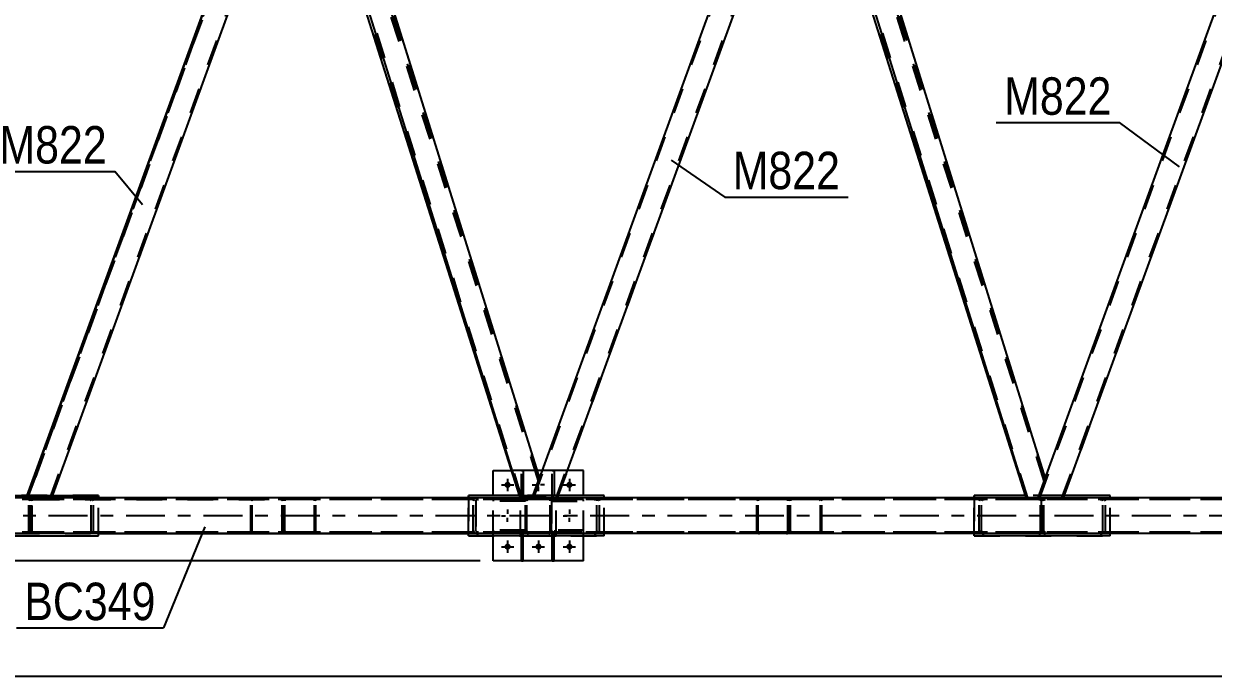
# Model space of a CAD drawing. Header units: millimetres. Extents: x -857 to 332, y -866 to -25.
# Drawn here: x -20.5 to 70.5, y -126.4 to -76.4 of the extents above; entities that cross this region are included whole.
import ezdxf

# ---------------------------------------------------------------- set-up
doc = ezdxf.new("R2010")
doc.units = ezdxf.units.MM
doc.linetypes.add('DXK_LINE_DOT2', pattern=[3.9198, 1.9599, -1.9599])
doc.linetypes.add('DXK_LINE_DOT3', pattern=[5.9187, 2.979, -0.9799, 0.9799, -0.9799])
doc.styles.add('Arial Narrow', font='ARIALN.TTF', dxfattribs={"height": 0.2})

# ---------------------------------------------------------------- blocks, each defined once
blk = doc.blocks.new('Part-570388934-10797 - 10703')
at = {"color": 7, "linetype": 'DXK_LINE_DOT2'}
for p, q in [((18.093, -112.73), (18.01, -112.746)), ((18.01, -112.746), (18.093, -112.73)), ((19.657, -112.73), (18.093, -112.73)), ((19.74, -112.746), (19.657, -112.73)), ((19.657, -112.73), (19.74, -112.746)), ((17.892, -112.864), (17.875, -112.948)), ((17.875, -112.948), (17.892, -112.864)), ((17.875, -115.239), (17.875, -112.948)), ((17.992, -112.906), (17.984, -112.948)), ((17.984, -115.239), (17.984, -112.948)), ((18.016, -112.871), (17.992, -112.906)), ((18.051, -112.847), (18.016, -112.871)), ((18.093, -112.839), (18.051, -112.847)), ((19.657, -112.839), (18.093, -112.839)), ((19.699, -112.847), (19.657, -112.839)), ((19.734, -112.871), (19.699, -112.847)), ((19.758, -112.906), (19.734, -112.871)), ((19.766, -112.948), (19.758, -112.906)), ((19.766, -115.239), (19.766, -112.948)), ((19.875, -112.948), (19.858, -112.864)), ((19.858, -112.864), (19.875, -112.948)), ((19.875, -115.239), (19.875, -112.948)), ((17.875, -115.239), (17.892, -115.322)), ((17.892, -115.322), (17.875, -115.239)), ((17.984, -115.239), (17.992, -115.281)), ((17.992, -115.281), (18.016, -115.316)), ((18.01, -115.44), (18.093, -115.457)), ((18.093, -115.457), (18.01, -115.44)), ((18.016, -115.316), (18.051, -115.34)), ((18.051, -115.34), (18.093, -115.348)), ((19.657, -115.348), (18.093, -115.348)), ((19.657, -115.457), (18.093, -115.457)), ((19.657, -115.348), (19.699, -115.34)), ((19.657, -115.457), (19.74, -115.44)), ((19.74, -115.44), (19.657, -115.457)), ((19.699, -115.34), (19.734, -115.316)), ((19.734, -115.316), (19.758, -115.281)), ((19.758, -115.281), (19.766, -115.239)), ((19.858, -115.322), (19.875, -115.239)), ((19.875, -115.239), (19.858, -115.322))]:
    blk.add_line(p, q, dxfattribs=at)
for centre, start, end in [((18.093, -112.948), 112.50003, 157.50003), ((18.093, -112.948), 112.50003, 157.50003), ((19.657, -112.948), 22.50003, 67.50003), ((19.657, -112.948), 22.50003, 67.50003), ((18.093, -115.239), 202.50003, 247.50003), ((18.093, -115.239), 202.50003, 247.50003), ((19.657, -115.239), 292.50003, 337.50003), ((19.657, -115.239), 292.50003, 337.50003)]:
    blk.add_arc(centre, 0.218, start, end, dxfattribs=at)
blk = doc.blocks.new('Part-570388934-11658 - 10703')
at = {"color": 7, "linetype": 'DXK_LINE_DOT2'}
for p, q in [((20.072, -115.35), (19.927, -115.35)), ((19.927, -115.639), (19.927, -115.35)), ((20.072, -115.639), (20.072, -115.35)), ((19.927, -115.622), (20.072, -115.622))]:
    blk.add_line(p, q, dxfattribs=at)
at = {"color": 2, "linetype": 'Continuous'}
for p, q in [((19.927, -117.548), (19.927, -115.639)), ((20.072, -117.548), (20.072, -115.639)), ((19.927, -117.548), (20.072, -117.548))]:
    blk.add_line(p, q, dxfattribs=at)
blk = doc.blocks.new('Part-570388934-10726 - 10703')
at = {"color": 7, "linetype": 'DXK_LINE_DOT2'}
for p, q in [((17.87, -115.202), (15.415, -115.202)), ((15.415, -115.202), (15.415, -115.348)), ((17.87, -115.348), (15.415, -115.348)), ((17.597, -115.348), (17.597, -115.202)), ((17.87, -115.348), (17.87, -115.202))]:
    blk.add_line(p, q, dxfattribs=at)
blk = doc.blocks.new('Part-570388934-10809 - 10703')
at = {"color": 7, "linetype": 'DXK_LINE_DOT2'}
for p, q in [((57.416, -112.862), (57.46, -112.791)), ((57.46, -112.791), (57.524, -112.744)), ((57.524, -112.744), (57.533, -112.742)), ((57.667, -112.728), (57.533, -112.742)), ((57.533, -115.44), (57.533, -112.742)), ((76.552, -112.728), (57.667, -112.728)), ((61.835, -112.728), (61.987, -112.744)), ((74.327, -112.791), (74.284, -112.862)), ((74.391, -112.744), (74.327, -112.791)), ((74.467, -112.728), (74.391, -112.744)), ((76.628, -112.744), (76.552, -112.728)), ((76.692, -112.791), (76.628, -112.744)), ((76.735, -112.862), (76.692, -112.791)), ((57.401, -112.946), (57.416, -112.862)), ((57.401, -115.237), (57.401, -112.946)), ((57.508, -112.904), (57.501, -112.946)), ((57.501, -115.237), (57.501, -112.946)), ((57.526, -112.869), (57.508, -112.904)), ((57.591, -112.845), (57.526, -112.869)), ((57.526, -115.314), (57.526, -112.869)), ((57.667, -112.837), (57.591, -112.845)), ((76.552, -112.837), (57.667, -112.837)), ((61.911, -112.845), (61.835, -112.837)), ((62.034, -112.946), (62.019, -112.904)), ((62.034, -115.237), (62.034, -112.946)), ((62.202, -112.862), (62.232, -112.946)), ((62.232, -115.237), (62.232, -112.946)), ((74.284, -112.862), (74.269, -112.946)), ((74.269, -115.237), (74.269, -112.946)), ((74.368, -112.946), (74.376, -112.904)), ((74.368, -115.237), (74.368, -112.946)), ((74.376, -112.904), (74.397, -112.869)), ((74.397, -112.869), (74.429, -112.845)), ((74.429, -112.845), (74.467, -112.837)), ((76.552, -112.837), (76.59, -112.845)), ((76.59, -112.845), (76.622, -112.869)), ((76.622, -112.869), (76.643, -112.904)), ((76.643, -112.904), (76.651, -112.946)), ((76.651, -115.237), (76.651, -112.946)), ((76.75, -112.946), (76.735, -112.862)), ((76.75, -115.237), (76.75, -112.946)), ((57.416, -115.32), (57.401, -115.237)), ((57.46, -115.391), (57.416, -115.32)), ((57.524, -115.438), (57.46, -115.391)), ((57.501, -115.237), (57.508, -115.278)), ((57.508, -115.278), (57.526, -115.314)), ((57.533, -115.44), (57.524, -115.438)), ((57.526, -115.314), (57.591, -115.337)), ((57.667, -115.455), (57.533, -115.44)), ((57.591, -115.337), (57.667, -115.346)), ((76.552, -115.346), (57.667, -115.346)), ((76.552, -115.455), (57.667, -115.455)), ((61.835, -115.346), (61.911, -115.337)), ((61.987, -115.438), (61.835, -115.455)), ((62.019, -115.278), (62.034, -115.237)), ((62.232, -115.237), (62.202, -115.32)), ((74.269, -115.237), (74.284, -115.32)), ((74.284, -115.32), (74.327, -115.391)), ((74.327, -115.391), (74.391, -115.438)), ((74.376, -115.278), (74.368, -115.237)), ((74.397, -115.314), (74.376, -115.278)), ((74.391, -115.438), (74.467, -115.455)), ((74.429, -115.337), (74.397, -115.314)), ((74.467, -115.346), (74.429, -115.337)), ((76.59, -115.337), (76.552, -115.346)), ((76.552, -115.455), (76.628, -115.438)), ((76.622, -115.314), (76.59, -115.337)), ((76.643, -115.278), (76.622, -115.314)), ((76.628, -115.438), (76.692, -115.391)), ((76.651, -115.237), (76.643, -115.278)), ((76.692, -115.391), (76.735, -115.32)), ((76.735, -115.32), (76.75, -115.237))]:
    blk.add_line(p, q, dxfattribs=at)
for centre, radius, start, end in [((61.926, -113.11), 0.371, 41.93608, 80.48179), ((61.881, -113.028), 0.186, 41.93608, 80.48179), ((61.881, -115.154), 0.186, 279.5183, 318.06401), ((61.926, -115.072), 0.371, 279.5183, 318.06401)]:
    blk.add_arc(centre, radius, start, end, dxfattribs=at)
blk = doc.blocks.new('Part-570388934-10730 - 10703')
at = {"color": 7, "linetype": 'DXK_LINE_DOT2'}
for p, q in [((18.515, -112.728), (38.202, -58.637)), ((20.217, -112.728), (39.905, -58.637)), ((20.333, -112.728), (40.021, -58.637)), ((38.02, -58.819), (38.086, -58.637)), ((40.021, -58.637), (38.086, -58.637)), ((38.086, -58.637), (38.104, -58.637)), ((18.398, -112.728), (18.936, -111.25)), ((18.398, -112.728), (20.333, -112.728))]:
    blk.add_line(p, q, dxfattribs=at)
at = {"color": 2, "linetype": 'Continuous'}
blk.add_line((18.936, -111.25), (38.02, -58.819), dxfattribs=at)
blk = doc.blocks.new('Part-570388934-10764 - 10703')
at = {"color": 7, "linetype": 'DXK_LINE_DOT2'}
for p, q in [((19.875, -115.455), (19.875, -112.728)), ((19.875, -112.728), (37.854, -112.728)), ((23.138, -112.728), (23.29, -112.744)), ((35.629, -112.791), (35.586, -112.862)), ((35.694, -112.744), (35.629, -112.791)), ((35.77, -112.728), (35.694, -112.744)), ((37.93, -112.744), (37.854, -112.728)), ((37.995, -112.791), (37.93, -112.744)), ((38.038, -112.862), (37.995, -112.791)), ((37.854, -112.837), (19.875, -112.837)), ((23.214, -112.845), (23.138, -112.837)), ((23.336, -112.946), (23.321, -112.904)), ((23.336, -115.237), (23.336, -112.946)), ((23.505, -112.862), (23.535, -112.946)), ((23.535, -115.237), (23.535, -112.946)), ((35.586, -112.862), (35.571, -112.946)), ((35.571, -115.237), (35.571, -112.946)), ((35.671, -112.946), (35.678, -112.904)), ((35.671, -115.237), (35.671, -112.946)), ((35.678, -112.904), (35.7, -112.869)), ((35.7, -112.869), (35.732, -112.845)), ((35.732, -112.845), (35.77, -112.837)), ((37.854, -112.837), (37.892, -112.845)), ((37.892, -112.845), (37.924, -112.869)), ((37.924, -112.869), (37.946, -112.904)), ((37.946, -112.904), (37.953, -112.946)), ((37.953, -115.237), (37.953, -112.946)), ((38.053, -112.946), (38.038, -112.862)), ((38.053, -115.237), (38.053, -112.946)), ((37.854, -115.346), (19.875, -115.346)), ((37.854, -115.455), (19.875, -115.455)), ((23.138, -115.346), (23.214, -115.337)), ((23.29, -115.438), (23.138, -115.455)), ((23.321, -115.278), (23.336, -115.237)), ((23.535, -115.237), (23.505, -115.32)), ((35.571, -115.237), (35.586, -115.32)), ((35.586, -115.32), (35.629, -115.391)), ((35.629, -115.391), (35.694, -115.438)), ((35.678, -115.278), (35.671, -115.237)), ((35.7, -115.314), (35.678, -115.278)), ((35.694, -115.438), (35.77, -115.455)), ((35.732, -115.337), (35.7, -115.314)), ((35.77, -115.346), (35.732, -115.337)), ((37.892, -115.337), (37.854, -115.346)), ((37.854, -115.455), (37.93, -115.438)), ((37.924, -115.314), (37.892, -115.337)), ((37.946, -115.278), (37.924, -115.314)), ((37.93, -115.438), (37.995, -115.391)), ((37.953, -115.237), (37.946, -115.278)), ((37.995, -115.391), (38.038, -115.32)), ((38.038, -115.32), (38.053, -115.237))]:
    blk.add_line(p, q, dxfattribs=at)
for centre, radius, start, end in [((23.228, -113.11), 0.371, 41.93608, 80.48179), ((23.183, -113.028), 0.186, 41.93608, 80.48179), ((23.183, -115.154), 0.186, 279.5183, 318.06401), ((23.228, -115.072), 0.371, 279.5183, 318.06401)]:
    blk.add_arc(centre, radius, start, end, dxfattribs=at)
blk = doc.blocks.new('Part-570388934-10767 - 10703')
at = {"color": 7, "linetype": 'DXK_LINE_DOT2'}
for p, q in [((57.136, -112.728), (19.875, -112.728)), ((19.875, -112.728), (19.875, -115.455)), ((23.29, -112.744), (23.138, -112.728)), ((52.815, -112.744), (52.967, -112.728)), ((57.136, -112.728), (57.288, -112.744)), ((57.136, -112.837), (19.875, -112.837)), ((23.138, -112.837), (23.214, -112.845)), ((23.322, -112.904), (23.337, -112.946)), ((23.337, -115.237), (23.337, -112.946)), ((23.535, -112.946), (23.505, -112.862)), ((23.535, -115.237), (23.535, -112.946)), ((52.57, -112.946), (52.601, -112.862)), ((52.57, -115.237), (52.57, -112.946)), ((52.784, -112.904), (52.769, -112.946)), ((52.769, -115.237), (52.769, -112.946)), ((52.967, -112.837), (52.891, -112.845)), ((57.212, -112.845), (57.136, -112.837)), ((57.335, -112.946), (57.319, -112.904)), ((57.335, -112.946), (57.335, -115.237)), ((57.503, -112.862), (57.533, -112.946)), ((57.533, -115.237), (57.533, -112.946)), ((57.136, -115.346), (19.875, -115.346)), ((57.136, -115.455), (19.875, -115.455)), ((23.214, -115.337), (23.138, -115.346)), ((23.138, -115.455), (23.29, -115.438)), ((23.337, -115.237), (23.322, -115.278)), ((23.505, -115.32), (23.535, -115.237)), ((52.601, -115.32), (52.57, -115.237)), ((52.769, -115.237), (52.784, -115.278)), ((52.967, -115.455), (52.815, -115.438)), ((52.891, -115.337), (52.967, -115.346)), ((57.136, -115.346), (57.212, -115.337)), ((57.288, -115.438), (57.136, -115.455)), ((57.319, -115.278), (57.335, -115.237)), ((57.518, -115.278), (57.503, -115.32)), ((57.533, -115.237), (57.518, -115.278))]:
    blk.add_line(p, q, dxfattribs=at)
for centre, radius, start, end in [((23.229, -113.11), 0.371, 41.93608, 80.48179), ((52.877, -113.11), 0.371, 99.5183, 138.06401), ((57.227, -113.11), 0.371, 41.93608, 80.48179), ((23.184, -113.028), 0.186, 41.93608, 80.48179), ((52.922, -113.028), 0.186, 99.5183, 138.06401), ((57.181, -113.028), 0.186, 41.93608, 80.48179), ((23.184, -115.154), 0.186, 279.5183, 318.06401), ((23.229, -115.072), 0.371, 279.5183, 318.06401), ((52.877, -115.072), 0.371, 221.93608, 260.48179), ((52.922, -115.154), 0.186, 221.93608, 260.48179), ((57.181, -115.154), 0.186, 279.5183, 318.06401), ((57.227, -115.072), 0.371, 279.5183, 318.06401)]:
    blk.add_arc(centre, radius, start, end, dxfattribs=at)
blk = doc.blocks.new('Part-570388934-10816 - 10703')
at = {"color": 7, "linetype": 'DXK_LINE_DOT2'}
for p, q in [((38.068, -112.862), (38.111, -112.791)), ((38.111, -112.791), (38.175, -112.744)), ((38.175, -112.744), (38.251, -112.728)), ((57.136, -112.728), (38.251, -112.728)), ((40.336, -112.728), (40.412, -112.744)), ((40.412, -112.744), (40.476, -112.791)), ((40.476, -112.791), (40.519, -112.862)), ((52.967, -112.728), (52.815, -112.744)), ((57.136, -112.728), (57.27, -112.742)), ((57.27, -115.44), (57.27, -112.742)), ((57.279, -112.744), (57.27, -112.742)), ((57.343, -112.791), (57.279, -112.744)), ((57.386, -112.862), (57.343, -112.791)), ((38.053, -112.946), (38.068, -112.862)), ((38.053, -115.237), (38.053, -112.946)), ((38.159, -112.904), (38.152, -112.946)), ((38.152, -115.237), (38.152, -112.946)), ((38.181, -112.869), (38.159, -112.904)), ((38.213, -112.845), (38.181, -112.869)), ((38.251, -112.837), (38.213, -112.845)), ((57.136, -112.837), (38.251, -112.837)), ((40.374, -112.845), (40.336, -112.837)), ((40.406, -112.869), (40.374, -112.845)), ((40.427, -112.904), (40.406, -112.869)), ((40.435, -112.946), (40.427, -112.904)), ((40.435, -115.237), (40.435, -112.946)), ((40.519, -112.862), (40.534, -112.946)), ((40.534, -115.237), (40.534, -112.946)), ((52.6, -112.862), (52.57, -112.946)), ((52.57, -115.237), (52.57, -112.946)), ((52.768, -112.946), (52.784, -112.904)), ((52.768, -115.237), (52.768, -112.946)), ((52.891, -112.845), (52.967, -112.837)), ((57.136, -112.837), (57.212, -112.845)), ((57.212, -112.845), (57.276, -112.869)), ((57.276, -115.314), (57.276, -112.869)), ((57.276, -112.869), (57.295, -112.904)), ((57.295, -112.904), (57.302, -112.946)), ((57.302, -115.237), (57.302, -112.946)), ((57.401, -112.946), (57.386, -112.862)), ((57.401, -115.237), (57.401, -112.946)), ((38.068, -115.32), (38.053, -115.237)), ((38.111, -115.391), (38.068, -115.32)), ((38.175, -115.438), (38.111, -115.391)), ((38.152, -115.237), (38.159, -115.278)), ((38.159, -115.278), (38.181, -115.314)), ((38.251, -115.455), (38.175, -115.438)), ((38.181, -115.314), (38.213, -115.337)), ((38.213, -115.337), (38.251, -115.346)), ((57.136, -115.346), (38.251, -115.346)), ((57.136, -115.455), (38.251, -115.455)), ((40.336, -115.346), (40.374, -115.337)), ((40.412, -115.438), (40.336, -115.455)), ((40.374, -115.337), (40.406, -115.314)), ((40.406, -115.314), (40.427, -115.278)), ((40.476, -115.391), (40.412, -115.438)), ((40.427, -115.278), (40.435, -115.237)), ((40.519, -115.32), (40.476, -115.391)), ((40.534, -115.237), (40.519, -115.32)), ((52.57, -115.237), (52.6, -115.32)), ((52.784, -115.278), (52.768, -115.237)), ((52.815, -115.438), (52.967, -115.455)), ((52.967, -115.346), (52.891, -115.337)), ((57.212, -115.337), (57.136, -115.346)), ((57.136, -115.455), (57.27, -115.44)), ((57.276, -115.314), (57.212, -115.337)), ((57.27, -115.44), (57.279, -115.438)), ((57.295, -115.278), (57.276, -115.314)), ((57.279, -115.438), (57.343, -115.391)), ((57.302, -115.237), (57.295, -115.278)), ((57.343, -115.391), (57.386, -115.32)), ((57.386, -115.32), (57.401, -115.237))]:
    blk.add_line(p, q, dxfattribs=at)
for centre, radius, start, end in [((52.876, -113.11), 0.371, 99.5183, 138.06401), ((52.922, -113.028), 0.186, 99.5183, 138.06401), ((52.876, -115.072), 0.371, 221.93608, 260.48179), ((52.922, -115.154), 0.186, 221.93608, 260.48179)]:
    blk.add_arc(centre, radius, start, end, dxfattribs=at)
blk = doc.blocks.new('Part-570388934-10854 - 10703')
at = {"color": 7, "linetype": 'DXK_LINE_DOT2'}
for p, q in [((18.515, -112.728), (38.533, -57.728)), ((20.218, -112.728), (40.236, -57.728)), ((39.649, -59.66), (40.352, -57.728)), ((18.399, -112.728), (18.937, -111.25)), ((18.399, -112.728), (20.334, -112.728))]:
    blk.add_line(p, q, dxfattribs=at)
at = {"color": 2, "linetype": 'Continuous'}
for p, q in [((18.937, -111.25), (38.417, -57.728)), ((40.352, -57.728), (38.417, -57.728)), ((20.334, -112.728), (39.649, -59.66))]:
    blk.add_line(p, q, dxfattribs=at)
blk = doc.blocks.new('Part-570388934-10881 - 10703')
at = {"color": 7, "linetype": 'DXK_LINE_DOT2'}
for p, q in [((57.667, -112.728), (57.515, -112.744)), ((95.27, -112.728), (57.667, -112.728)), ((61.988, -112.744), (61.836, -112.728)), ((91.513, -112.744), (91.665, -112.728)), ((95.27, -115.455), (95.27, -112.728)), ((57.3, -112.862), (57.27, -112.946)), ((57.27, -115.237), (57.27, -112.946)), ((57.469, -112.946), (57.484, -112.904)), ((57.469, -115.237), (57.469, -112.946)), ((57.591, -112.845), (57.667, -112.837)), ((95.27, -112.837), (57.667, -112.837)), ((61.836, -112.837), (61.912, -112.845)), ((62.019, -112.904), (62.034, -112.946)), ((62.034, -115.237), (62.034, -112.946)), ((62.233, -112.946), (62.203, -112.862)), ((62.233, -115.237), (62.233, -112.946)), ((91.268, -112.946), (91.298, -112.862)), ((91.268, -115.237), (91.268, -112.946)), ((91.481, -112.904), (91.466, -112.946)), ((91.466, -112.946), (91.466, -115.237)), ((91.665, -112.837), (91.589, -112.845)), ((57.27, -115.237), (57.3, -115.32)), ((57.484, -115.278), (57.469, -115.237)), ((57.515, -115.438), (57.667, -115.455)), ((57.667, -115.346), (57.591, -115.337)), ((95.27, -115.346), (57.667, -115.346)), ((95.27, -115.455), (57.667, -115.455)), ((61.912, -115.337), (61.836, -115.346)), ((61.836, -115.455), (61.988, -115.438)), ((62.034, -115.237), (62.019, -115.278)), ((62.203, -115.32), (62.233, -115.237)), ((91.298, -115.32), (91.268, -115.237)), ((91.466, -115.237), (91.481, -115.278)), ((91.665, -115.455), (91.513, -115.438)), ((91.589, -115.337), (91.665, -115.346))]:
    blk.add_line(p, q, dxfattribs=at)
for centre, radius, start, end in [((57.577, -113.11), 0.371, 99.5183, 138.06401), ((61.926, -113.11), 0.371, 41.93608, 80.48179), ((91.574, -113.11), 0.371, 99.5183, 138.06401), ((57.622, -113.028), 0.186, 99.5183, 138.06401), ((61.881, -113.028), 0.186, 41.93608, 80.48179), ((91.62, -113.028), 0.186, 99.5183, 138.06401), ((57.577, -115.072), 0.371, 221.93608, 260.48179), ((57.622, -115.154), 0.186, 221.93608, 260.48179), ((61.881, -115.154), 0.186, 279.5183, 318.06401), ((61.926, -115.072), 0.371, 279.5183, 318.06401), ((91.574, -115.072), 0.371, 221.93608, 260.48179), ((91.62, -115.154), 0.186, 221.93608, 260.48179)]:
    blk.add_arc(centre, radius, start, end, dxfattribs=at)
blk = doc.blocks.new('Part-570388934-10975 - 10703')
at = {"color": 7, "linetype": 'DXK_LINE_DOT2'}
for p, q in [((-19.728, -112.728), (-19.88, -112.744)), ((17.875, -112.728), (-19.728, -112.728)), ((-15.407, -112.744), (-15.559, -112.728)), ((14.118, -112.744), (14.27, -112.728)), ((17.875, -115.455), (17.875, -112.728)), ((-20.094, -112.862), (-20.125, -112.946)), ((-20.125, -115.237), (-20.125, -112.946)), ((-19.926, -112.946), (-19.911, -112.904)), ((-19.926, -115.237), (-19.926, -112.946)), ((-19.804, -112.845), (-19.728, -112.837)), ((17.875, -112.837), (-19.728, -112.837)), ((-15.559, -112.837), (-15.483, -112.845)), ((-15.376, -112.904), (-15.36, -112.946)), ((-15.36, -115.237), (-15.36, -112.946)), ((-15.162, -112.946), (-15.192, -112.862)), ((-15.162, -115.237), (-15.162, -112.946)), ((13.873, -112.946), (13.903, -112.862)), ((13.873, -115.237), (13.873, -112.946)), ((14.087, -112.904), (14.072, -112.946)), ((14.072, -112.946), (14.072, -115.237)), ((14.27, -112.837), (14.194, -112.845)), ((-20.125, -115.237), (-20.094, -115.32)), ((-19.911, -115.278), (-19.926, -115.237)), ((-19.88, -115.438), (-19.728, -115.455)), ((-19.728, -115.346), (-19.804, -115.337)), ((17.875, -115.346), (-19.728, -115.346)), ((17.875, -115.455), (-19.728, -115.455)), ((-15.483, -115.337), (-15.559, -115.346)), ((-15.559, -115.455), (-15.407, -115.438)), ((-15.36, -115.237), (-15.376, -115.278)), ((-15.192, -115.32), (-15.162, -115.237)), ((13.903, -115.32), (13.873, -115.237)), ((14.072, -115.237), (14.087, -115.278)), ((14.27, -115.455), (14.118, -115.438)), ((14.194, -115.337), (14.27, -115.346))]:
    blk.add_line(p, q, dxfattribs=at)
for centre, radius, start, end in [((-19.818, -113.111), 0.371, 99.5183, 138.06401), ((-15.468, -113.111), 0.371, 41.93608, 80.48179), ((14.18, -113.11), 0.371, 99.5183, 138.06401), ((-19.773, -113.028), 0.186, 99.5183, 138.06401), ((-15.514, -113.028), 0.186, 41.93608, 80.48179), ((14.225, -113.028), 0.186, 99.5183, 138.06401), ((-19.818, -115.072), 0.371, 221.93608, 260.48179), ((-19.773, -115.154), 0.186, 221.93608, 260.48179), ((-15.514, -115.154), 0.186, 279.5183, 318.06401), ((-15.468, -115.072), 0.371, 279.5183, 318.06401), ((14.18, -115.072), 0.371, 221.93608, 260.48179), ((14.225, -115.154), 0.186, 221.93608, 260.48179)]:
    blk.add_arc(centre, radius, start, end, dxfattribs=at)
blk = doc.blocks.new('Part-570388934-10978 - 10703')
at = {"color": 7, "linetype": 'DXK_LINE_DOT2'}
for p, q in [((-19.978, -112.862), (-19.935, -112.792)), ((-19.935, -112.792), (-19.871, -112.744)), ((-19.871, -112.744), (-19.862, -112.742)), ((-19.728, -112.728), (-19.862, -112.742)), ((-19.862, -115.44), (-19.862, -112.742)), ((-0.843, -112.728), (-19.728, -112.728)), ((-15.559, -112.728), (-15.407, -112.744)), ((-3.068, -112.792), (-3.111, -112.862)), ((-3.003, -112.744), (-3.068, -112.792)), ((-2.928, -112.728), (-3.003, -112.744)), ((-0.767, -112.744), (-0.843, -112.728)), ((-0.703, -112.792), (-0.767, -112.744)), ((-0.66, -112.862), (-0.703, -112.792)), ((-19.993, -112.946), (-19.978, -112.862)), ((-19.993, -115.237), (-19.993, -112.946)), ((-19.887, -112.904), (-19.894, -112.946)), ((-19.894, -115.237), (-19.894, -112.946)), ((-19.868, -112.869), (-19.887, -112.904)), ((-19.804, -112.845), (-19.868, -112.869)), ((-19.868, -115.314), (-19.868, -112.869)), ((-19.728, -112.837), (-19.804, -112.845)), ((-19.728, -112.837), (-0.843, -112.837)), ((-15.483, -112.845), (-15.559, -112.837)), ((-15.361, -112.946), (-15.376, -112.904)), ((-15.361, -115.237), (-15.361, -112.946)), ((-15.193, -112.862), (-15.162, -112.946)), ((-15.162, -115.237), (-15.162, -112.946)), ((-3.111, -112.862), (-3.126, -112.946)), ((-3.126, -115.237), (-3.126, -112.946)), ((-3.027, -112.946), (-3.019, -112.904)), ((-3.027, -115.237), (-3.027, -112.946)), ((-3.019, -112.904), (-2.998, -112.869)), ((-2.998, -112.869), (-2.966, -112.845)), ((-2.966, -112.845), (-2.928, -112.837)), ((-0.843, -112.837), (-0.805, -112.845)), ((-0.805, -112.845), (-0.773, -112.869)), ((-0.773, -112.869), (-0.751, -112.904)), ((-0.751, -112.904), (-0.744, -112.946)), ((-0.744, -115.237), (-0.744, -112.946)), ((-0.645, -112.946), (-0.66, -112.862)), ((-0.645, -115.237), (-0.645, -112.946)), ((-19.978, -115.32), (-19.993, -115.237)), ((-19.935, -115.391), (-19.978, -115.32)), ((-19.871, -115.438), (-19.935, -115.391)), ((-19.894, -115.237), (-19.887, -115.278)), ((-19.887, -115.278), (-19.868, -115.314)), ((-19.862, -115.44), (-19.871, -115.438)), ((-19.868, -115.314), (-19.804, -115.337)), ((-19.728, -115.455), (-19.862, -115.44)), ((-19.804, -115.337), (-19.728, -115.346)), ((-19.728, -115.346), (-0.843, -115.346)), ((-0.843, -115.455), (-19.728, -115.455)), ((-15.559, -115.346), (-15.483, -115.337)), ((-15.407, -115.438), (-15.559, -115.455)), ((-15.376, -115.278), (-15.361, -115.237)), ((-15.162, -115.237), (-15.193, -115.32)), ((-3.126, -115.237), (-3.111, -115.32)), ((-3.111, -115.32), (-3.068, -115.391)), ((-3.068, -115.391), (-3.003, -115.438)), ((-3.019, -115.278), (-3.027, -115.237)), ((-2.998, -115.314), (-3.019, -115.278)), ((-3.003, -115.438), (-2.928, -115.455)), ((-2.966, -115.337), (-2.998, -115.314)), ((-2.928, -115.346), (-2.966, -115.337)), ((-0.805, -115.337), (-0.843, -115.346)), ((-0.843, -115.455), (-0.767, -115.438)), ((-0.773, -115.314), (-0.805, -115.337)), ((-0.751, -115.278), (-0.773, -115.314)), ((-0.767, -115.438), (-0.703, -115.391)), ((-0.744, -115.237), (-0.751, -115.278)), ((-0.703, -115.391), (-0.66, -115.32)), ((-0.66, -115.32), (-0.645, -115.237))]:
    blk.add_line(p, q, dxfattribs=at)
for centre, radius, start, end in [((-15.469, -113.111), 0.371, 41.93608, 80.48179), ((-15.514, -113.028), 0.186, 41.93608, 80.48179), ((-15.514, -115.154), 0.186, 279.5183, 318.06401), ((-15.469, -115.072), 0.371, 279.5183, 318.06401)]:
    blk.add_arc(centre, radius, start, end, dxfattribs=at)
blk = doc.blocks.new('Part-570388934-10992 - 10703')
at = {"color": 2, "linetype": 'Continuous'}
blk.add_line((-20.233, -112.546), (-0.678, -58.819), dxfattribs=at)
at = {"color": 7, "linetype": 'DXK_LINE_DOT2'}
for p, q in [((-20.183, -112.728), (-0.495, -58.637)), ((-18.48, -112.728), (1.207, -58.637)), ((-18.364, -112.728), (1.323, -58.637)), ((-0.678, -58.819), (-0.611, -58.637)), ((1.323, -58.637), (-0.611, -58.637)), ((-0.611, -58.637), (-0.594, -58.637)), ((-20.299, -112.728), (-20.233, -112.546)), ((-20.299, -112.728), (-18.364, -112.728))]:
    blk.add_line(p, q, dxfattribs=at)
blk = doc.blocks.new('Part-570388934-10997 - 10703')
at = {"color": 2, "linetype": 'Continuous'}
for p, q in [((-0.28, -57.728), (-20.299, -112.728)), ((1.655, -57.728), (-0.28, -57.728)), ((-18.364, -112.728), (0.951, -59.66))]:
    blk.add_line(p, q, dxfattribs=at)
at = {"color": 7, "linetype": 'DXK_LINE_DOT2'}
for p, q in [((-0.164, -57.728), (-20.182, -112.728)), ((-18.48, -112.728), (1.539, -57.728)), ((0.951, -59.66), (1.655, -57.728)), ((-20.299, -112.728), (-18.364, -112.728))]:
    blk.add_line(p, q, dxfattribs=at)
blk = doc.blocks.new('Part-570388934-11011 - 10703')
at = {"color": 7, "linetype": 'DXK_LINE_DOT2'}
for p, q in [((-0.63, -112.862), (-0.587, -112.792)), ((-0.587, -112.792), (-0.522, -112.744)), ((-0.522, -112.744), (-0.446, -112.728)), ((17.875, -112.728), (-0.446, -112.728)), ((1.638, -112.728), (1.714, -112.744)), ((1.714, -112.744), (1.779, -112.792)), ((1.779, -112.792), (1.822, -112.862)), ((14.27, -112.728), (14.118, -112.744)), ((17.875, -115.455), (17.875, -112.728)), ((-0.645, -112.946), (-0.63, -112.862)), ((-0.645, -115.237), (-0.645, -112.946)), ((-0.538, -112.904), (-0.545, -112.946)), ((-0.545, -115.237), (-0.545, -112.946)), ((-0.516, -112.869), (-0.538, -112.904)), ((-0.484, -112.845), (-0.516, -112.869)), ((-0.446, -112.837), (-0.484, -112.845)), ((17.875, -112.837), (-0.446, -112.837)), ((1.676, -112.845), (1.638, -112.837)), ((1.708, -112.869), (1.676, -112.845)), ((1.73, -112.904), (1.708, -112.869)), ((1.737, -112.946), (1.73, -112.904)), ((1.737, -115.237), (1.737, -112.946)), ((1.822, -112.862), (1.837, -112.946)), ((1.837, -115.237), (1.837, -112.946)), ((13.903, -112.862), (13.873, -112.946)), ((13.873, -115.237), (13.873, -112.946)), ((14.071, -112.946), (14.086, -112.904)), ((14.071, -115.237), (14.071, -112.946)), ((14.194, -112.845), (14.27, -112.837)), ((-0.63, -115.32), (-0.645, -115.237)), ((-0.587, -115.391), (-0.63, -115.32)), ((-0.522, -115.438), (-0.587, -115.391)), ((-0.545, -115.237), (-0.538, -115.278)), ((-0.538, -115.278), (-0.516, -115.314)), ((-0.446, -115.455), (-0.522, -115.438)), ((-0.516, -115.314), (-0.484, -115.337)), ((-0.484, -115.337), (-0.446, -115.346)), ((17.875, -115.346), (-0.446, -115.346)), ((17.875, -115.455), (-0.446, -115.455)), ((1.638, -115.346), (1.676, -115.337)), ((1.714, -115.438), (1.638, -115.455)), ((1.676, -115.337), (1.708, -115.314)), ((1.708, -115.314), (1.73, -115.278)), ((1.779, -115.391), (1.714, -115.438)), ((1.73, -115.278), (1.737, -115.237)), ((1.822, -115.32), (1.779, -115.391)), ((1.837, -115.237), (1.822, -115.32)), ((13.873, -115.237), (13.903, -115.32)), ((14.086, -115.278), (14.071, -115.237)), ((14.118, -115.438), (14.27, -115.455)), ((14.27, -115.346), (14.194, -115.337))]:
    blk.add_line(p, q, dxfattribs=at)
for centre, radius, start, end in [((14.179, -113.11), 0.371, 99.5183, 138.06401), ((14.224, -113.028), 0.186, 99.5183, 138.06401), ((14.179, -115.072), 0.371, 221.93608, 260.48179), ((14.224, -115.154), 0.186, 221.93608, 260.48179)]:
    blk.add_arc(centre, radius, start, end, dxfattribs=at)
blk = doc.blocks.new('Part-570388934-11017 - 10703')
at = {"color": 2, "linetype": 'Continuous'}
for p, q in [((-25.188, -112.546), (-20.232, -112.546)), ((-25.188, -112.728), (-25.188, -112.546)), ((-18.297, -112.546), (-14.798, -112.546)), ((-14.798, -112.546), (-14.798, -112.728)), ((-25.188, -115.637), (-25.188, -115.455)), ((-14.798, -115.637), (-14.798, -115.455)), ((-25.188, -115.637), (-14.798, -115.637))]:
    blk.add_line(p, q, dxfattribs=at)
at = {"color": 7, "linetype": 'DXK_LINE_DOT2'}
for p, q in [((-25.188, -115.455), (-25.188, -112.728)), ((-20.232, -112.546), (-18.297, -112.546)), ((-14.798, -115.455), (-14.798, -112.728))]:
    blk.add_line(p, q, dxfattribs=at)
blk = doc.blocks.new('Part-570388934-11026 - 10703')
at = {"color": 2, "linetype": 'Continuous'}
for p, q in [((17.436, -112.546), (13.509, -112.546)), ((13.509, -112.728), (13.509, -112.546)), ((23.899, -112.546), (20.4, -112.546)), ((23.899, -112.728), (23.899, -112.546)), ((13.509, -115.637), (13.509, -115.455)), ((23.899, -115.637), (23.899, -115.455)), ((23.899, -115.637), (13.509, -115.637))]:
    blk.add_line(p, q, dxfattribs=at)
at = {"color": 7, "linetype": 'DXK_LINE_DOT2'}
for p, q in [((13.509, -115.455), (13.509, -112.728)), ((20.4, -112.546), (17.436, -112.546)), ((23.899, -115.455), (23.899, -112.728))]:
    blk.add_line(p, q, dxfattribs=at)
blk = doc.blocks.new('Part-570388934-11029 - 10703')
at = {"color": 7, "linetype": 'DXK_LINE_DOT2'}
for p, q in [((17.506, -115.637), (17.506, -112.548)), ((17.506, -112.548), (20.233, -112.548)), ((20.233, -115.637), (20.233, -112.548))]:
    blk.add_line(p, q, dxfattribs=at)
at = {"color": 2, "linetype": 'Continuous'}
for p, q in [((17.506, -115.639), (17.506, -115.637)), ((17.506, -115.639), (20.233, -115.639)), ((20.233, -115.639), (20.233, -115.637))]:
    blk.add_line(p, q, dxfattribs=at)
blk = doc.blocks.new('Part-570388934-11516 - 10703')
at = {"color": 7, "linetype": 'DXK_LINE_DOT2'}
for p, q in [((22.324, -112.839), (19.87, -112.839)), ((19.87, -112.839), (19.87, -112.984)), ((19.87, -112.984), (22.324, -112.984)), ((20.142, -112.984), (20.142, -112.839)), ((22.324, -112.984), (22.324, -112.839))]:
    blk.add_line(p, q, dxfattribs=at)
blk = doc.blocks.new('Bolt-570388934-11246 - 10703')
at = {"linetype": 'Continuous'}
for points in [[(16.742, -111.73, -1), (16.27, -111.73, -1)], [(21.47, -111.73, -1), (20.997, -111.73, -1)], [(16.742, -116.457, -1), (16.27, -116.457, -1)], [(19.106, -116.457, -1), (18.633, -116.457, -1)], [(21.47, -116.457, -1), (20.997, -116.457, -1)]]:
    blk.add_hatch(color=1, dxfattribs=at).paths.add_polyline_path(points)
at = {"color": 1, "linetype": 'Continuous'}
for p, q in [((16.033, -111.73), (16.979, -111.73)), ((16.506, -111.257), (16.506, -112.202)), ((18.397, -111.73), (18.712, -111.73)), ((18.87, -111.257), (18.87, -111.572)), ((18.87, -112.202), (18.87, -111.888)), ((19.342, -111.73), (19.027, -111.73)), ((20.76, -111.73), (21.706, -111.73)), ((21.233, -111.257), (21.233, -112.202)), ((16.506, -113.621), (16.506, -113.935)), ((21.233, -113.621), (21.233, -113.935)), ((16.033, -114.093), (16.348, -114.093)), ((16.506, -114.566), (16.506, -114.251)), ((16.979, -114.093), (16.664, -114.093)), ((20.76, -114.093), (21.075, -114.093)), ((21.233, -114.566), (21.233, -114.251)), ((21.706, -114.093), (21.391, -114.093)), ((16.033, -116.457), (16.979, -116.457)), ((16.506, -115.984), (16.506, -116.93)), ((18.397, -116.457), (19.342, -116.457)), ((18.87, -115.984), (18.87, -116.93)), ((20.76, -116.457), (21.706, -116.457)), ((21.233, -115.984), (21.233, -116.93))]:
    blk.add_line(p, q, dxfattribs=at)
blk = doc.blocks.new('Part-570388934-11655 - 10703')
at = {"color": 7, "linetype": 'DXK_LINE_DOT2'}
for p, q in [((17.709, -115.35), (17.563, -115.35)), ((17.563, -115.639), (17.563, -115.35)), ((17.709, -115.639), (17.709, -115.35)), ((17.563, -115.623), (17.709, -115.623))]:
    blk.add_line(p, q, dxfattribs=at)
at = {"color": 2, "linetype": 'Continuous'}
for p, q in [((17.563, -117.548), (17.563, -115.639)), ((17.709, -117.548), (17.709, -115.639)), ((17.563, -117.548), (17.709, -117.548))]:
    blk.add_line(p, q, dxfattribs=at)
blk = doc.blocks.new('Part-570388934-11378 - 10703')
at = {"color": 7, "linetype": 'DXK_LINE_DOT2'}
for p, q in [((40.021, -58.637), (39.49, -60.094)), ((40.936, -58.637), (40.021, -58.637)), ((57.565, -111.438), (40.821, -58.637)), ((57.626, -111.27), (40.936, -58.637)), ((56.295, -112.728), (39.552, -59.926)), ((39.49, -60.094), (39.491, -60.095)), ((39.491, -60.095), (39.49, -60.094)), ((57.096, -112.728), (57.626, -111.27)), ((56.181, -112.728), (56.123, -112.546)), ((56.181, -112.728), (57.096, -112.728))]:
    blk.add_line(p, q, dxfattribs=at)
at = {"color": 2, "linetype": 'Continuous'}
blk.add_line((56.123, -112.546), (39.491, -60.095), dxfattribs=at)
blk = doc.blocks.new('Part-570388934-11379 - 10703')
at = {"color": 7, "linetype": 'DXK_LINE_DOT2'}
for p, q in [((1.323, -58.636), (0.793, -60.094)), ((2.238, -58.636), (1.323, -58.636)), ((18.868, -111.438), (2.124, -58.636)), ((18.929, -111.27), (2.238, -58.636)), ((17.598, -112.727), (0.854, -59.926)), ((0.793, -60.094), (0.793, -60.095)), ((0.793, -60.095), (0.793, -60.094)), ((18.398, -112.727), (18.929, -111.27)), ((17.483, -112.727), (17.426, -112.546)), ((17.483, -112.727), (18.398, -112.727))]:
    blk.add_line(p, q, dxfattribs=at)
at = {"color": 2, "linetype": 'Continuous'}
blk.add_line((17.426, -112.546), (0.793, -60.095), dxfattribs=at)
blk = doc.blocks.new('Part-570388934-11382 - 10703')
at = {"color": 7, "linetype": 'DXK_LINE_DOT2'}
for p, q in [((-14.799, -112.546), (-25.188, -112.546)), ((-25.188, -112.546), (-25.188, -115.637)), ((-14.799, -115.637), (-14.799, -112.546)), ((-25.188, -115.637), (-14.799, -115.637))]:
    blk.add_line(p, q, dxfattribs=at)
blk = doc.blocks.new('Part-570388934-11404 - 10703')
at = {"color": 7, "linetype": 'DXK_LINE_DOT2'}
for p, q in [((57.212, -112.728), (76.899, -58.637)), ((58.915, -112.728), (78.602, -58.637)), ((59.031, -112.728), (78.718, -58.637)), ((76.717, -58.819), (76.783, -58.637)), ((78.718, -58.637), (76.783, -58.637)), ((76.783, -58.637), (76.801, -58.637)), ((57.096, -112.728), (57.634, -111.25)), ((57.096, -112.728), (59.031, -112.728))]:
    blk.add_line(p, q, dxfattribs=at)
at = {"color": 2, "linetype": 'Continuous'}
blk.add_line((57.634, -111.25), (76.717, -58.819), dxfattribs=at)
blk = doc.blocks.new('Part-570388934-11416 - 10703')
at = {"color": 7, "linetype": 'DXK_LINE_DOT2'}
for p, q in [((23.899, -112.546), (13.509, -112.546)), ((13.509, -112.546), (13.509, -115.637)), ((23.899, -115.637), (23.899, -112.546)), ((13.509, -115.637), (23.899, -115.637))]:
    blk.add_line(p, q, dxfattribs=at)
blk = doc.blocks.new('Part-570388934-11419 - 10703')
at = {"color": 7, "linetype": 'DXK_LINE_DOT2'}
for p, q in [((62.596, -112.546), (52.207, -112.546)), ((52.207, -112.546), (52.207, -115.637)), ((62.596, -115.637), (62.596, -112.546)), ((52.207, -115.637), (62.596, -115.637))]:
    blk.add_line(p, q, dxfattribs=at)
blk = doc.blocks.new('Part-570388934-11447 - 10703')
at = {"color": 2, "linetype": 'Continuous'}
for p, q in [((39.772, -59.321), (40.352, -57.728)), ((40.352, -57.728), (40.951, -57.728)), ((40.951, -57.728), (57.634, -111.25)), ((39.772, -59.321), (39.649, -59.66)), ((39.649, -59.66), (56.19, -112.728)), ((57.096, -112.728), (57.634, -111.25))]:
    blk.add_line(p, q, dxfattribs=at)
at = {"color": 7, "linetype": 'DXK_LINE_DOT2'}
for p, q in [((57.572, -111.419), (40.837, -57.728)), ((39.658, -59.634), (39.772, -59.321)), ((56.304, -112.728), (39.71, -59.49)), ((56.19, -112.728), (57.096, -112.728))]:
    blk.add_line(p, q, dxfattribs=at)
blk = doc.blocks.new('Part-570388934-11452 - 10703')
at = {"color": 2, "linetype": 'Continuous'}
for p, q in [((1.075, -59.321), (1.655, -57.728)), ((1.655, -57.728), (2.254, -57.728)), ((2.254, -57.728), (18.937, -111.25)), ((1.075, -59.321), (0.951, -59.66)), ((0.951, -59.66), (17.493, -112.728)), ((18.399, -112.728), (18.937, -111.25))]:
    blk.add_line(p, q, dxfattribs=at)
at = {"color": 7, "linetype": 'DXK_LINE_DOT2'}
for p, q in [((18.875, -111.419), (2.139, -57.728)), ((0.961, -59.634), (1.075, -59.321)), ((17.607, -112.728), (1.013, -59.49)), ((17.493, -112.728), (18.399, -112.728))]:
    blk.add_line(p, q, dxfattribs=at)
blk = doc.blocks.new('Part-570388934-11480 - 10703')
at = {"color": 7, "linetype": 'DXK_LINE_DOT2'}
for p, q in [((57.212, -112.728), (77.231, -57.727)), ((58.915, -112.728), (78.933, -57.727)), ((78.346, -59.66), (79.049, -57.727)), ((57.096, -112.728), (57.634, -111.25)), ((57.096, -112.728), (59.031, -112.728))]:
    blk.add_line(p, q, dxfattribs=at)
at = {"color": 2, "linetype": 'Continuous'}
for p, q in [((57.634, -111.25), (77.115, -57.727)), ((79.049, -57.727), (77.115, -57.727)), ((59.031, -112.728), (78.346, -59.66))]:
    blk.add_line(p, q, dxfattribs=at)
blk = doc.blocks.new('Part-570388934-11498 - 10703')
at = {"color": 7, "linetype": 'DXK_LINE_DOT2'}
for p, q in [((18.088, -112.73), (18.004, -112.746)), ((18.004, -112.746), (18.088, -112.73)), ((19.651, -112.73), (18.088, -112.73)), ((19.735, -112.746), (19.651, -112.73)), ((19.651, -112.73), (19.735, -112.746)), ((17.886, -112.864), (17.87, -112.948)), ((17.87, -112.948), (17.886, -112.864)), ((17.87, -115.239), (17.87, -112.948)), ((17.987, -112.906), (17.979, -112.948)), ((17.979, -115.239), (17.979, -112.948)), ((18.011, -112.871), (17.987, -112.906)), ((18.046, -112.847), (18.011, -112.871)), ((18.088, -112.839), (18.046, -112.847)), ((19.651, -112.839), (18.088, -112.839)), ((19.693, -112.847), (19.651, -112.839)), ((19.729, -112.871), (19.693, -112.847)), ((19.752, -112.906), (19.729, -112.871)), ((19.76, -112.948), (19.752, -112.906)), ((19.76, -115.239), (19.76, -112.948)), ((19.87, -112.948), (19.853, -112.864)), ((19.853, -112.864), (19.87, -112.948)), ((19.87, -115.239), (19.87, -112.948)), ((17.87, -115.239), (17.878, -115.279)), ((17.878, -115.279), (17.87, -115.239)), ((17.878, -115.279), (17.886, -115.322)), ((17.886, -115.322), (17.878, -115.279)), ((17.979, -115.239), (17.987, -115.281)), ((17.987, -115.281), (18.011, -115.316)), ((18.004, -115.44), (18.088, -115.457)), ((18.088, -115.457), (18.004, -115.44)), ((18.011, -115.316), (18.046, -115.34)), ((18.046, -115.34), (18.088, -115.348)), ((19.651, -115.348), (18.088, -115.348)), ((19.651, -115.457), (18.088, -115.457)), ((19.651, -115.348), (19.693, -115.34)), ((19.651, -115.457), (19.735, -115.44)), ((19.735, -115.44), (19.651, -115.457)), ((19.693, -115.34), (19.729, -115.316)), ((19.729, -115.316), (19.752, -115.281)), ((19.752, -115.281), (19.76, -115.239)), ((19.853, -115.322), (19.862, -115.279)), ((19.862, -115.279), (19.853, -115.322)), ((19.862, -115.279), (19.87, -115.239)), ((19.87, -115.239), (19.862, -115.279))]:
    blk.add_line(p, q, dxfattribs=at)
at = {"color": 7, "linetype": 'DXK_LINE_DOT3'}
blk.add_line((18.87, -114.093), (18.87, -114.093), dxfattribs=at)
at = {"color": 7, "linetype": 'DXK_LINE_DOT2'}
for centre, start, end in [((18.088, -112.948), 112.50003, 157.50003), ((18.088, -112.948), 112.50003, 157.50003), ((19.651, -112.948), 22.50003, 67.50003), ((19.651, -112.948), 22.50003, 67.50003), ((18.088, -115.239), 202.50003, 247.50003), ((18.088, -115.239), 202.50003, 247.50003), ((19.651, -115.239), 292.50003, 337.50003), ((19.651, -115.239), 292.50003, 337.50003)]:
    blk.add_arc(centre, 0.218, start, end, dxfattribs=at)
blk = doc.blocks.new('Part-570388934-11507 - 10703')
at = {"color": 2, "linetype": 'Continuous'}
for p, q in [((15.415, -112.546), (15.415, -110.639)), ((15.415, -110.639), (16.821, -110.639)), ((19.159, -110.639), (18.746, -110.639)), ((22.324, -110.639), (21.094, -110.639)), ((22.324, -112.546), (22.324, -110.639)), ((15.415, -117.548), (15.415, -115.637)), ((22.324, -117.548), (22.324, -115.637)), ((22.324, -117.548), (15.415, -117.548))]:
    blk.add_line(p, q, dxfattribs=at)
at = {"color": 7, "linetype": 'DXK_LINE_DOT2'}
for p, q in [((18.746, -110.639), (16.821, -110.639)), ((21.094, -110.639), (19.159, -110.639)), ((15.415, -115.637), (15.415, -112.546)), ((22.324, -115.637), (22.324, -112.546))]:
    blk.add_line(p, q, dxfattribs=at)
blk = doc.blocks.new('Part-570388934-11510 - 10703')
at = {"color": 7, "linetype": 'DXK_LINE_DOT2'}
for p, q in [((17.87, -112.839), (15.415, -112.839)), ((15.415, -112.839), (15.415, -112.984)), ((17.87, -112.984), (15.415, -112.984)), ((17.597, -112.984), (17.597, -112.839)), ((17.87, -112.984), (17.87, -112.839))]:
    blk.add_line(p, q, dxfattribs=at)
blk = doc.blocks.new('Part-570388934-11513 - 10703')
at = {"color": 7, "linetype": 'DXK_LINE_DOT2'}
for p, q in [((22.324, -115.202), (19.87, -115.202)), ((19.87, -115.202), (19.87, -115.348)), ((19.87, -115.348), (22.324, -115.348)), ((20.142, -115.348), (20.142, -115.202)), ((22.324, -115.348), (22.324, -115.202))]:
    blk.add_line(p, q, dxfattribs=at)
blk = doc.blocks.new('Part-570388934-11517 - 10703')
at = {"color": 7, "linetype": 'DXK_LINE_DOT2'}
for p, q in [((279.229, -112.728), (-35.06, -112.728)), ((279.229, -112.837), (-35.06, -112.837)), ((279.229, -115.346), (-35.06, -115.346)), ((-25.188, -115.455), (-14.798, -115.455)), ((279.229, -115.455), (13.509, -115.455)), ((23.899, -115.455), (13.509, -115.455)), ((62.596, -115.455), (52.206, -115.455))]:
    blk.add_line(p, q, dxfattribs=at)
at = {"color": 2, "linetype": 'Continuous'}
for p, q in [((-14.798, -115.455), (13.509, -115.455)), ((52.206, -115.455), (23.899, -115.455)), ((90.904, -115.455), (62.596, -115.455))]:
    blk.add_line(p, q, dxfattribs=at)
blk = doc.blocks.new('Part-570388934-11522 - 10703')
at = {"color": 2, "linetype": 'Continuous'}
for p, q in [((278.495, -112.727), (-35.06, -112.728)), ((278.495, -115.455), (-35.06, -115.455))]:
    blk.add_line(p, q, dxfattribs=at)
at = {"color": 7, "linetype": 'DXK_LINE_DOT2'}
for p, q in [((280.313, -112.836), (-35.06, -112.837)), ((280.313, -115.346), (-35.06, -115.346))]:
    blk.add_line(p, q, dxfattribs=at)
at = {"color": 7, "linetype": 'DXK_LINE_DOT3'}
blk.add_line((280.313, -114.091), (-35.06, -114.091), dxfattribs=at)
blk = doc.blocks.new('Part-570388934-11614 - 10703')
at = {"color": 2, "linetype": 'Continuous'}
for p, q in [((56.133, -112.546), (52.206, -112.546)), ((52.206, -112.728), (52.206, -112.546)), ((62.596, -112.546), (59.097, -112.546)), ((62.596, -112.728), (62.596, -112.546)), ((52.206, -115.637), (52.206, -115.455)), ((62.596, -115.637), (62.596, -115.455)), ((62.596, -115.637), (52.206, -115.637))]:
    blk.add_line(p, q, dxfattribs=at)
at = {"color": 7, "linetype": 'DXK_LINE_DOT2'}
for p, q in [((52.206, -115.455), (52.206, -112.728)), ((59.097, -112.546), (56.133, -112.546)), ((62.596, -115.455), (62.596, -112.728))]:
    blk.add_line(p, q, dxfattribs=at)
blk = doc.blocks.new('Part-570388934-11661 - 10703')
at = {"color": 7, "linetype": 'DXK_LINE_DOT2'}
for p, q in [((17.563, -112.841), (17.563, -110.639)), ((17.563, -110.639), (17.709, -110.639)), ((17.709, -110.639), (17.709, -112.841)), ((17.563, -112.568), (17.709, -112.568)), ((17.709, -112.841), (17.563, -112.841))]:
    blk.add_line(p, q, dxfattribs=at)
blk = doc.blocks.new('Part-570388934-11664 - 10703')
at = {"color": 7, "linetype": 'DXK_LINE_DOT2'}
for p, q in [((19.927, -112.841), (19.927, -110.639)), ((19.927, -110.639), (20.072, -110.639)), ((20.072, -110.639), (20.072, -112.841)), ((19.927, -112.568), (20.072, -112.568)), ((20.072, -112.841), (19.927, -112.841))]:
    blk.add_line(p, q, dxfattribs=at)
blk = doc.blocks.new('StraightDimension-570388934-11750 - 10703')
at = {"color": 7, "linetype": 'Continuous'}
for p, q in [((-56.339, -50.318), (-57.539, -47.318)), ((-16.922, -48.818), (-59.789, -48.818)), ((-56.939, -117.548), (-56.939, -48.818)), ((-57.539, -116.048), (-56.339, -119.048)), ((14.415, -117.548), (-59.789, -117.548))]:
    blk.add_line(p, q, dxfattribs=at)
at = {"color": 0}
blk.add_wipeout([(-57.689, -78.927), (-61.889, -78.927), (-61.889, -87.439), (-57.689, -87.439)], dxfattribs=at)
at = {"color": 3, "style": 'Arial Narrow'}
blk.add_text('3780', height=2.8633, rotation=90.00021, dxfattribs=at).set_placement((-58.289, -86.839))
blk = doc.blocks.new('StraightDimension-570388934-11739 - 10703')
at = {"color": 7, "linetype": 'Continuous'}
blk.add_line((-47.721, -126.369), (301.429, -126.369), dxfattribs=at)
blk = doc.blocks.new('Mark-570388934-10850 - 10703')
at = {"color": 30, "linetype": 'Continuous'}
for p, q in [((29.008, -86.874), (33.124, -89.703)), ((33.124, -89.703), (42.547, -89.703))]:
    blk.add_line(p, q, dxfattribs=at)
at = {"color": 0}
blk.add_wipeout([(41.947, -89.103), (41.947, -86.103), (33.724, -86.103), (33.724, -89.103)], dxfattribs=at)
blk.add_wipeout([(41.947, -89.103), (41.947, -86.103), (33.724, -86.103), (33.724, -89.103)], dxfattribs=at)
at = {"color": 3, "style": 'Arial Narrow'}
blk.add_text('M822', height=2.8633, dxfattribs=at).set_placement((33.724, -89.103))
blk = doc.blocks.new('Mark-570388934-10993 - 10703')
at = {"color": 30, "linetype": 'Continuous'}
for p in [(-22.968, -87.738), (-11.428, -90.292)]:
    blk.add_line(p, (-13.544, -87.738), dxfattribs=at)
at = {"color": 0}
blk.add_wipeout([(-14.144, -87.138), (-14.144, -84.138), (-22.368, -84.138), (-22.368, -87.138)], dxfattribs=at)
blk.add_wipeout([(-14.144, -87.138), (-14.144, -84.138), (-22.368, -84.138), (-22.368, -87.138)], dxfattribs=at)
at = {"color": 3, "style": 'Arial Narrow'}
blk.add_text('M822', height=2.8633, dxfattribs=at).set_placement((-22.368, -87.138))
blk = doc.blocks.new('Mark-570388934-11476 - 10703')
at = {"color": 30, "linetype": 'Continuous'}
for p in [(53.893, -84.01), (67.916, -87.384)]:
    blk.add_line(p, (63.317, -84.01), dxfattribs=at)
at = {"color": 0}
blk.add_wipeout([(62.717, -83.41), (62.717, -80.41), (54.493, -80.41), (54.493, -83.41)], dxfattribs=at)
blk.add_wipeout([(62.717, -83.41), (62.717, -80.41), (54.493, -80.41), (54.493, -83.41)], dxfattribs=at)
at = {"color": 3, "style": 'Arial Narrow'}
blk.add_text('M822', height=2.8633, dxfattribs=at).set_placement((54.493, -83.41))
blk = doc.blocks.new('Mark-570388934-11518 - 10703')
at = {"color": 30, "linetype": 'Continuous'}
for p in [(-6.658, -114.943), (-21.062, -122.677)]:
    blk.add_line(p, (-9.813, -122.677), dxfattribs=at)
at = {"color": 0}
blk.add_wipeout([(-10.413, -122.077), (-10.413, -119.077), (-20.462, -119.077), (-20.462, -122.077)], dxfattribs=at)
blk.add_wipeout([(-10.413, -122.077), (-10.413, -119.077), (-20.462, -119.077), (-20.462, -122.077)], dxfattribs=at)
at = {"color": 3, "style": 'Arial Narrow'}
blk.add_text('BC349', height=2.8633, dxfattribs=at).set_placement((-20.462, -122.077))

msp = doc.modelspace()

# ---------------------------------------------------------------- block references
for name in ['Part-570388934-10997 - 10703', 'Part-570388934-11452 - 10703', 'Part-570388934-10854 - 10703', 'Part-570388934-11447 - 10703', 'Part-570388934-11480 - 10703', 'Part-570388934-10992 - 10703', 'Part-570388934-11379 - 10703', 'Part-570388934-10730 - 10703', 'Part-570388934-11378 - 10703', 'Part-570388934-11404 - 10703', 'Part-570388934-11507 - 10703', 'Part-570388934-11661 - 10703', 'Part-570388934-11664 - 10703', 'Bolt-570388934-11246 - 10703', 'Part-570388934-11522 - 10703', 'Part-570388934-11517 - 10703', 'Part-570388934-11017 - 10703', 'Part-570388934-11382 - 10703', 'Part-570388934-10975 - 10703', 'Part-570388934-10978 - 10703', 'Part-570388934-11011 - 10703', 'Part-570388934-11026 - 10703', 'Part-570388934-11416 - 10703', 'Part-570388934-11029 - 10703', 'Part-570388934-11498 - 10703', 'Part-570388934-10797 - 10703', 'Part-570388934-10764 - 10703', 'Part-570388934-10767 - 10703', 'Part-570388934-10816 - 10703', 'Part-570388934-11614 - 10703', 'Part-570388934-11419 - 10703', 'Part-570388934-10881 - 10703', 'Part-570388934-10809 - 10703', 'Part-570388934-11510 - 10703', 'Part-570388934-11516 - 10703', 'Part-570388934-10726 - 10703', 'Part-570388934-11655 - 10703', 'Part-570388934-11513 - 10703', 'Part-570388934-11658 - 10703']:
    msp.add_blockref(name, (0, 0))

# ---------------------------------------------------------------- next in the draw order: block references
msp.add_blockref('StraightDimension-570388934-11750 - 10703', (0, 0))

# ---------------------------------------------------------------- next in the draw order: block references
msp.add_blockref('StraightDimension-570388934-11739 - 10703', (0, 0))

# ---------------------------------------------------------------- next in the draw order: block references
for name in ['Mark-570388934-11476 - 10703', 'Mark-570388934-10993 - 10703', 'Mark-570388934-10850 - 10703', 'Mark-570388934-11518 - 10703']:
    msp.add_blockref(name, (0, 0))

doc.saveas('drawing.dxf')
